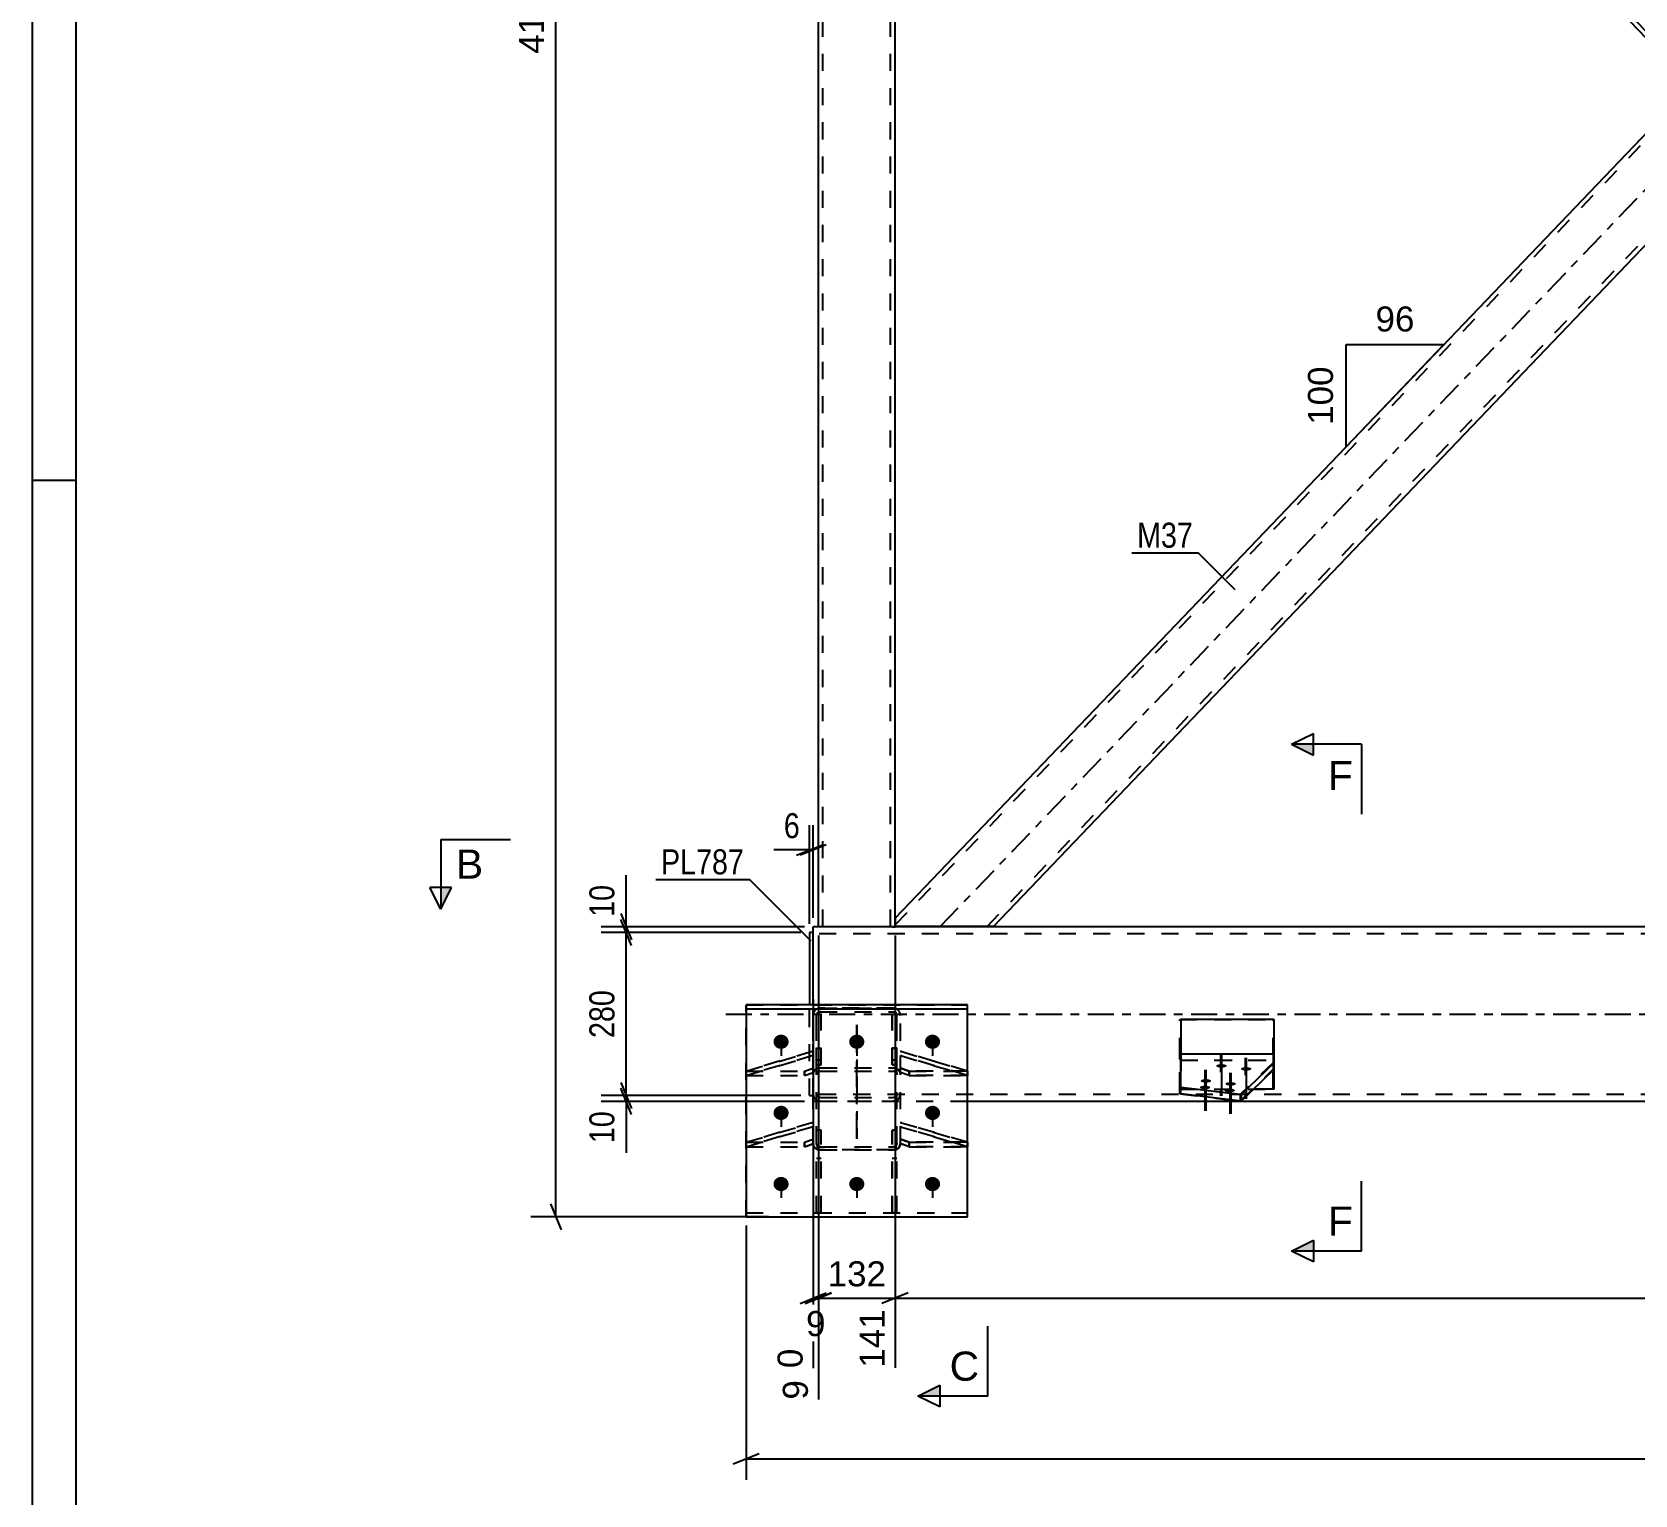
# Model space of a CAD drawing. Header units: millimetres. Extents: x 0 to 1189, y 0 to 841.
# Drawn here: x 0 to 183.5, y 330.8 to 498.4 of the extents above; entities that cross this region are included whole.
import ezdxf

# ---------------------------------------------------------------- set-up
doc = ezdxf.new("R2010")
doc.units = ezdxf.units.MM
doc.linetypes.add('DXK_LINE_DOT2', pattern=[3.9198, 1.9599, -1.9599])
doc.linetypes.add('DXK_LINE_DOT3', pattern=[5.9187, 2.979, -0.9799, 0.9799, -0.9799])
doc.styles.add('Arial', font='ARIAL.TTF', dxfattribs={"height": 0.2})
doc.styles.add('Arial Narrow', font='ARIALN.TTF', dxfattribs={"height": 0.2})

# ---------------------------------------------------------------- blocks, each defined once
blk = doc.blocks.new('Unknown-348435410-1129')
at = {"color": 5, "linetype": 'Continuous'}
for p, q in [((0, 841), (0, 0)), ((5, 836), (5, 5)), ((5, 447), (0, 447))]:
    blk.add_line(p, q, dxfattribs=at)
blk = doc.blocks.new('Part-348435410-2519 - 2447')
at = {"color": 7, "linetype": 'DXK_LINE_DOT2'}
for p, q in [((99.41, 379.21), (99.41, 381.65)), ((107.08, 379.37), (99.41, 381.65)), ((99.41, 381.15), (107.08, 378.87)), ((100.41, 379.37), (99.41, 379.71)), ((100.41, 378.87), (99.41, 379.21)), ((100.41, 378.87), (100.41, 379.37)), ((100.41, 379.37), (107.08, 379.37)), ((107.08, 378.87), (100.41, 378.87)), ((107.08, 378.87), (107.08, 379.37))]:
    blk.add_line(p, q, dxfattribs=at)
blk = doc.blocks.new('Part-348435410-2520 - 2447')
at = {"color": 7, "linetype": 'DXK_LINE_DOT2'}
for p, q in [((89.41, 381.65), (81.74, 379.37)), ((81.74, 378.87), (89.41, 381.15)), ((89.41, 379.21), (89.41, 381.65)), ((81.74, 379.37), (88.41, 379.37)), ((81.74, 379.37), (81.74, 378.87)), ((81.74, 378.87), (88.41, 378.87)), ((88.41, 379.37), (89.41, 379.71)), ((88.41, 379.37), (88.41, 378.87)), ((88.41, 378.87), (89.41, 379.21))]:
    blk.add_line(p, q, dxfattribs=at)
blk = doc.blocks.new('Part-348435410-2523 - 2447')
at = {"color": 2, "linetype": 'Continuous'}
blk.add_line((90.34, 386.95), (89.81, 386.95), dxfattribs=at)
at = {"color": 7, "linetype": 'DXK_LINE_DOT2'}
for p, q in [((89.81, 380.09), (89.81, 386.95)), ((90.34, 380.09), (90.34, 386.95)), ((89.81, 382.02), (90.34, 382.02)), ((89.81, 380.68), (90.34, 380.68)), ((89.81, 380.09), (90.34, 380.09))]:
    blk.add_line(p, q, dxfattribs=at)
blk = doc.blocks.new('Part-348435410-2494 - 2447')
at = {"color": 7, "linetype": 'DXK_LINE_DOT2'}
for p, q in [((98.81, 588.58), (90.01, 588.58)), ((90.01, 584.39), (90.01, 588.58)), ((90.54, 395.91), (90.54, 588.58)), ((98.28, 395.91), (98.28, 588.58)), ((98.81, 584.39), (98.81, 588.58)), ((98.81, 395.91), (98.81, 396.88)), ((91.08, 395.91), (90.01, 395.91)), ((98.5, 395.91), (98.81, 395.91)), ((98.81, 395.91), (98.79, 395.91))]:
    blk.add_line(p, q, dxfattribs=at)
at = {"color": 2, "linetype": 'Continuous'}
for p, q in [((90.01, 395.91), (90.01, 584.39)), ((98.81, 396.88), (98.81, 584.39)), ((98.79, 395.91), (91.08, 395.91))]:
    blk.add_line(p, q, dxfattribs=at)
blk = doc.blocks.new('Part-348435410-24774 - 2447')
at = {"color": 7, "linetype": 'DXK_LINE_DOT2'}
for p, q in [((131.39, 381.36), (142.09, 381.36)), ((131.39, 376.78), (131.39, 381.36)), ((131.39, 380.61), (142.09, 380.61)), ((142.09, 380.33), (138.3, 376.68)), ((142.09, 381.36), (142.09, 379.58)), ((138.3, 375.93), (142.09, 379.58)), ((138.3, 376.68), (131.39, 377.53)), ((131.39, 376.78), (138.3, 375.93)), ((138.3, 376.68), (138.3, 375.93))]:
    blk.add_line(p, q, dxfattribs=at)
blk = doc.blocks.new('Part-348435410-2521 - 2447')
at = {"color": 7, "linetype": 'DXK_LINE_DOT2'}
for p, q in [((89.41, 373.5), (81.74, 371.22)), ((81.74, 370.72), (89.41, 373)), ((89.41, 371.07), (89.41, 373.5)), ((81.74, 371.22), (88.41, 371.22)), ((81.74, 371.22), (81.74, 370.72)), ((81.74, 370.72), (88.41, 370.72)), ((88.41, 371.22), (89.41, 371.57)), ((88.41, 371.22), (88.41, 370.72)), ((88.41, 370.72), (89.41, 371.07))]:
    blk.add_line(p, q, dxfattribs=at)
blk = doc.blocks.new('Part-348435410-2522 - 2447')
at = {"color": 7, "linetype": 'DXK_LINE_DOT2'}
for p, q in [((99.41, 371.07), (99.41, 373.5)), ((107.08, 371.22), (99.41, 373.5)), ((99.41, 373), (107.08, 370.72)), ((100.41, 371.22), (99.41, 371.57)), ((100.41, 370.72), (99.41, 371.07)), ((100.41, 370.72), (100.41, 371.22)), ((100.41, 371.22), (107.08, 371.22)), ((107.08, 370.72), (100.41, 370.72)), ((107.08, 370.72), (107.08, 371.22))]:
    blk.add_line(p, q, dxfattribs=at)
blk = doc.blocks.new('Part-348435410-2524 - 2447')
at = {"color": 2, "linetype": 'Continuous'}
blk.add_line((99.01, 386.95), (98.48, 386.95), dxfattribs=at)
at = {"color": 7, "linetype": 'DXK_LINE_DOT2'}
for p, q in [((98.48, 380.09), (98.48, 386.95)), ((99.01, 380.09), (99.01, 386.95)), ((98.48, 382.02), (99.01, 382.02)), ((98.48, 380.68), (99.01, 380.68)), ((98.48, 380.09), (99.01, 380.09))]:
    blk.add_line(p, q, dxfattribs=at)
blk = doc.blocks.new('Part-348435410-2525 - 2447')
at = {"color": 7, "linetype": 'DXK_LINE_DOT2'}
for p, q in [((90.34, 372.63), (89.81, 372.63)), ((89.81, 363.14), (89.81, 372.63)), ((90.34, 363.14), (90.34, 372.63)), ((89.81, 370.69), (90.34, 370.69)), ((89.81, 369.41), (90.34, 369.41)), ((90.34, 363.14), (89.81, 363.14))]:
    blk.add_line(p, q, dxfattribs=at)
blk = doc.blocks.new('Part-348435410-2526 - 2447')
at = {"color": 7, "linetype": 'DXK_LINE_DOT2'}
for p, q in [((99.01, 372.63), (98.48, 372.63)), ((98.48, 363.14), (98.48, 372.63)), ((99.01, 363.14), (99.01, 372.63)), ((98.48, 370.69), (99.01, 370.69)), ((98.48, 369.41), (99.01, 369.41)), ((99.01, 363.14), (98.48, 363.14))]:
    blk.add_line(p, q, dxfattribs=at)
blk = doc.blocks.new('Part-348435410-27320 - 2447')
at = {"color": 7, "linetype": 'DXK_LINE_DOT2'}
for p, q in [((89.41, 385.73), (89.47, 386.06)), ((89.41, 371.1), (89.41, 385.73)), ((89.84, 385.9), (89.81, 385.73)), ((89.81, 371.1), (89.81, 385.73)), ((89.93, 386.03), (89.84, 385.9)), ((89.9, 386.52), (90.21, 386.58)), ((90.06, 386.13), (89.93, 386.03)), ((90.21, 386.16), (90.06, 386.13)), ((98.61, 386.58), (90.21, 386.58)), ((90.21, 386.16), (98.61, 386.16)), ((98.61, 386.58), (98.91, 386.52)), ((98.76, 386.13), (98.61, 386.16)), ((98.89, 386.03), (98.76, 386.13)), ((98.98, 385.9), (98.89, 386.03)), ((99.01, 385.73), (98.98, 385.9)), ((99.01, 371.1), (99.01, 385.73)), ((99.35, 386.06), (99.41, 385.73)), ((99.41, 371.1), (99.41, 385.73)), ((89.47, 379.28), (89.41, 378.99)), ((89.64, 379.52), (89.47, 379.28)), ((89.9, 379.69), (89.64, 379.52)), ((89.81, 378.99), (89.84, 379.14)), ((89.84, 379.14), (89.93, 379.26)), ((90.21, 379.74), (89.9, 379.69)), ((89.93, 379.26), (90.06, 379.34)), ((90.06, 379.34), (90.21, 379.37)), ((90.21, 379.74), (98.61, 379.74)), ((90.21, 379.37), (98.61, 379.37)), ((98.91, 379.69), (98.61, 379.74)), ((98.61, 379.37), (98.76, 379.34)), ((98.76, 379.34), (98.89, 379.26)), ((98.89, 379.26), (98.98, 379.14)), ((99.17, 379.52), (98.91, 379.69)), ((98.98, 379.14), (99.01, 378.99)), ((99.35, 379.28), (99.17, 379.52)), ((99.41, 378.99), (99.35, 379.28)), ((89.47, 376.47), (89.41, 376.79)), ((89.81, 376.79), (89.84, 376.63)), ((89.84, 376.63), (89.93, 376.49)), ((89.93, 376.49), (90.06, 376.4)), ((90.06, 376.4), (90.21, 376.37)), ((90.21, 376.37), (98.61, 376.37)), ((98.61, 376.37), (98.76, 376.4)), ((98.76, 376.4), (98.89, 376.49)), ((98.89, 376.49), (98.98, 376.63)), ((98.98, 376.63), (99.01, 376.79)), ((99.41, 376.79), (99.35, 376.47)), ((90.21, 375.94), (89.9, 376.01)), ((90.21, 375.94), (98.61, 375.94)), ((98.91, 376.01), (98.61, 375.94)), ((89.41, 371.1), (89.47, 370.81)), ((89.47, 370.81), (89.64, 370.57)), ((89.84, 370.96), (89.81, 371.1)), ((89.93, 370.83), (89.84, 370.96)), ((90.06, 370.75), (89.93, 370.83)), ((90.21, 370.72), (90.06, 370.75)), ((90.21, 370.72), (98.61, 370.72)), ((98.76, 370.75), (98.61, 370.72)), ((98.89, 370.83), (98.76, 370.75)), ((98.98, 370.96), (98.89, 370.83)), ((99.01, 371.1), (98.98, 370.96)), ((99.17, 370.57), (99.35, 370.81)), ((99.35, 370.81), (99.41, 371.1)), ((89.64, 370.57), (89.9, 370.4)), ((89.9, 370.4), (90.21, 370.35)), ((90.21, 370.35), (98.61, 370.35)), ((98.61, 370.35), (98.91, 370.4)), ((98.91, 370.4), (99.17, 370.57))]:
    blk.add_line(p, q, dxfattribs=at)
at = {"color": 7, "linetype": 'DXK_LINE_DOT3'}
blk.add_line((94.41, 384.68), (94.41, 371.63), dxfattribs=at)
at = {"color": 7, "linetype": 'DXK_LINE_DOT2'}
for centre, start, end in [((90.24, 385.77), 114.32, 159.2417), ((98.57, 385.77), 20.7583, 65.68), ((90.24, 376.76), 200.7583, 245.68), ((98.57, 376.76), 294.32, 339.2417)]:
    blk.add_arc(centre, 0.827, start, end, dxfattribs=at)
blk = doc.blocks.new('Part-348435410-24766 - 2447')
at = {"color": 7, "linetype": 'DXK_LINE_DOT2'}
for p, q in [((81.74, 362.69), (81.74, 386.95)), ((81.74, 386.95), (107.08, 386.95)), ((81.74, 386.49), (107.08, 386.49)), ((107.08, 362.69), (107.08, 386.95)), ((81.74, 363.14), (107.08, 363.14)), ((81.74, 362.69), (107.08, 362.69))]:
    blk.add_line(p, q, dxfattribs=at)
blk = doc.blocks.new('Part-348435410-2587 - 2447')
at = {"color": 7, "linetype": 'DXK_LINE_DOT2'}
for p, q in [((98.81, 396.11), (282.83, 588.58)), ((109.32, 395.92), (293.34, 588.38)), ((98.81, 395.92), (98.79, 395.92)), ((98.79, 395.92), (98.81, 395.92)), ((98.81, 395.92), (98.81, 396.11)), ((98.81, 395.92), (98.84, 395.92)), ((109.15, 395.92), (108.59, 395.92)), ((109.63, 395.92), (109.32, 395.92))]:
    blk.add_line(p, q, dxfattribs=at)
at = {"color": 7, "linetype": 'DXK_LINE_DOT3'}
blk.add_line((103.97, 395.92), (288.18, 588.58), dxfattribs=at)
at = {"color": 2, "linetype": 'Continuous'}
for p, q in [((98.81, 396.88), (189.97, 492.22)), ((110.06, 395.92), (196.05, 485.86)), ((98.81, 396.43), (98.79, 395.92)), ((98.81, 396.88), (98.81, 396.43)), ((108.59, 395.92), (98.79, 395.92)), ((109.63, 395.92), (108.59, 395.92)), ((110.06, 395.92), (109.63, 395.92))]:
    blk.add_line(p, q, dxfattribs=at)
blk = doc.blocks.new('Part-348435410-2679 - 2447')
at = {"color": 7, "linetype": 'DXK_LINE_DOT2'}
for p, q in [((110.05, 588.58), (98.81, 588.58)), ((98.81, 587.61), (98.81, 588.58)), ((190.34, 492.61), (98.81, 588.38)), ((101.88, 584.39), (98.81, 587.61)), ((195.69, 498.21), (109.32, 588.58)), ((190.34, 492.61), (190.37, 492.64))]:
    blk.add_line(p, q, dxfattribs=at)
at = {"color": 2, "linetype": 'Continuous'}
for p, q in [((196.06, 498.59), (110.05, 588.58)), ((189.97, 492.22), (101.88, 584.39)), ((196.06, 498.59), (189.97, 492.22))]:
    blk.add_line(p, q, dxfattribs=at)
blk = doc.blocks.new('Part-348435410-2753 - 2447')
at = {"color": 7, "linetype": 'DXK_LINE_DOT2'}
for p, q in [((99.41, 379.21), (99.41, 381.65)), ((99.41, 381.65), (107.08, 379.37)), ((107.08, 378.87), (99.41, 381.15)), ((99.41, 379.71), (100.41, 379.37)), ((100.41, 378.87), (99.41, 379.21)), ((107.08, 379.37), (100.41, 379.37)), ((100.41, 379.37), (100.41, 378.87)), ((100.41, 378.87), (107.08, 378.87)), ((107.08, 379.37), (107.08, 378.87))]:
    blk.add_line(p, q, dxfattribs=at)
blk = doc.blocks.new('Part-348435410-2763 - 2447')
at = {"color": 7, "linetype": 'DXK_LINE_DOT2'}
for p, q in [((98.47, 363.14), (98.47, 372.63)), ((98.47, 372.63), (99.01, 372.63)), ((99.01, 363.14), (99.01, 372.63)), ((98.47, 370.69), (99.01, 370.69)), ((98.47, 369.41), (99.01, 369.41)), ((99.01, 363.14), (98.47, 363.14))]:
    blk.add_line(p, q, dxfattribs=at)
blk = doc.blocks.new('Part-348435410-2764 - 2447')
at = {"color": 7, "linetype": 'DXK_LINE_DOT2'}
for p, q in [((89.81, 363.14), (89.81, 372.63)), ((89.81, 372.63), (90.34, 372.63)), ((90.34, 363.14), (90.34, 372.63)), ((89.81, 370.69), (90.34, 370.69)), ((89.81, 369.41), (90.34, 369.41)), ((90.34, 363.14), (89.81, 363.14))]:
    blk.add_line(p, q, dxfattribs=at)
blk = doc.blocks.new('Part-348435410-2765 - 2447')
at = {"color": 7, "linetype": 'DXK_LINE_DOT2'}
for p, q in [((98.47, 380.09), (98.47, 386.95)), ((99.01, 386.95), (98.47, 386.95)), ((99.01, 380.09), (99.01, 386.95)), ((99.01, 382.02), (98.47, 382.02)), ((98.47, 380.68), (99.01, 380.68)), ((99.01, 380.09), (98.47, 380.09))]:
    blk.add_line(p, q, dxfattribs=at)
blk = doc.blocks.new('Part-348435410-2766 - 2447')
at = {"color": 7, "linetype": 'DXK_LINE_DOT2'}
for p, q in [((89.81, 380.09), (89.81, 386.95)), ((90.34, 386.95), (89.81, 386.95)), ((90.34, 380.09), (90.34, 386.95)), ((89.81, 382.02), (90.34, 382.02)), ((89.81, 380.68), (90.34, 380.68)), ((90.34, 380.09), (89.81, 380.09))]:
    blk.add_line(p, q, dxfattribs=at)
blk = doc.blocks.new('Part-348435410-2767 - 2447')
at = {"color": 7, "linetype": 'DXK_LINE_DOT2'}
for p, q in [((99.41, 371.06), (99.41, 373.5)), ((99.41, 373.5), (107.08, 371.22)), ((107.08, 370.72), (99.41, 373)), ((99.41, 371.57), (100.41, 371.22)), ((100.41, 370.72), (99.41, 371.06)), ((107.08, 371.22), (100.41, 371.22)), ((100.41, 371.22), (100.41, 370.72)), ((100.41, 370.72), (107.08, 370.72)), ((107.08, 371.22), (107.08, 370.72))]:
    blk.add_line(p, q, dxfattribs=at)
blk = doc.blocks.new('Part-348435410-2768 - 2447')
at = {"color": 7, "linetype": 'DXK_LINE_DOT2'}
for p, q in [((81.74, 371.22), (89.41, 373.5)), ((89.41, 373), (81.74, 370.72)), ((89.41, 371.06), (89.41, 373.5)), ((81.74, 370.72), (81.74, 371.22)), ((81.74, 371.22), (88.41, 371.22)), ((81.74, 370.72), (88.41, 370.72)), ((88.41, 371.22), (89.41, 371.57)), ((88.41, 370.72), (88.41, 371.22)), ((88.41, 370.72), (89.41, 371.06))]:
    blk.add_line(p, q, dxfattribs=at)
blk = doc.blocks.new('Part-348435410-2769 - 2447')
at = {"color": 7, "linetype": 'DXK_LINE_DOT2'}
for p, q in [((81.74, 379.37), (89.41, 381.65)), ((89.41, 381.15), (81.74, 378.87)), ((89.41, 379.21), (89.41, 381.65)), ((81.74, 378.87), (81.74, 379.37)), ((81.74, 379.37), (88.41, 379.37)), ((81.74, 378.87), (88.41, 378.87)), ((88.41, 379.37), (89.41, 379.71)), ((88.41, 378.87), (88.41, 379.37)), ((88.41, 378.87), (89.41, 379.21))]:
    blk.add_line(p, q, dxfattribs=at)
blk = doc.blocks.new('Part-348435410-24767 - 2447')
at = {"color": 2, "linetype": 'Continuous'}
for p, q in [((107.08, 386.95), (81.74, 386.95)), ((81.74, 386.95), (81.74, 362.69)), ((81.74, 386.49), (107.08, 386.49)), ((107.08, 362.69), (107.08, 386.95)), ((81.74, 362.69), (107.08, 362.69))]:
    blk.add_line(p, q, dxfattribs=at)
at = {"color": 7, "linetype": 'DXK_LINE_DOT2'}
blk.add_line((81.74, 363.14), (107.08, 363.14), dxfattribs=at)
blk = doc.blocks.new('Part-348435410-24768 - 2447')
at = {"color": 2, "linetype": 'Continuous'}
for p, q in [((142.19, 385.3), (131.49, 385.3)), ((131.49, 385.3), (131.49, 381.36)), ((142.19, 381.36), (142.19, 385.3)), ((142.19, 377.3), (142.19, 379.58)), ((142.19, 377.3), (139.82, 377.3))]:
    blk.add_line(p, q, dxfattribs=at)
at = {"color": 7, "linetype": 'DXK_LINE_DOT2'}
for p, q in [((131.49, 381.36), (131.49, 377.3)), ((142.19, 379.58), (142.19, 381.36)), ((131.49, 377.3), (139.82, 377.3))]:
    blk.add_line(p, q, dxfattribs=at)
blk = doc.blocks.new('Part-348435410-24770 - 2447')
at = {"color": 7, "linetype": 'DXK_LINE_DOT2'}
for p, q in [((131.39, 377.3), (131.39, 385.3)), ((131.39, 385.3), (142.09, 385.3)), ((142.09, 377.3), (142.09, 385.3)), ((131.39, 377.3), (142.09, 377.3))]:
    blk.add_line(p, q, dxfattribs=at)
blk = doc.blocks.new('Part-348435410-24772 - 2447')
at = {"color": 2, "linetype": 'Continuous'}
for p, q in [((89.41, 395.25), (89.01, 395.25)), ((89.01, 395.25), (89.01, 386.95))]:
    blk.add_line(p, q, dxfattribs=at)
at = {"color": 7, "linetype": 'DXK_LINE_DOT2'}
for p, q in [((89.41, 376.58), (89.41, 395.25)), ((89.01, 376.58), (89.01, 386.95)), ((89.01, 376.58), (89.41, 376.58))]:
    blk.add_line(p, q, dxfattribs=at)
blk = doc.blocks.new('Part-348435410-24773 - 2447')
at = {"color": 2, "linetype": 'Continuous'}
for p, q in [((131.49, 381.36), (142.19, 381.36)), ((131.49, 376.78), (131.49, 381.36)), ((138.4, 376.68), (142.19, 380.33)), ((142.19, 379.58), (142.19, 381.36)), ((138.4, 375.93), (142.19, 379.58)), ((131.49, 377.54), (138.4, 376.68)), ((138.4, 375.93), (131.49, 376.78)), ((138.4, 376.68), (138.4, 375.93))]:
    blk.add_line(p, q, dxfattribs=at)
at = {"color": 7, "linetype": 'DXK_LINE_DOT2'}
blk.add_line((131.49, 380.61), (142.19, 380.61), dxfattribs=at)
blk = doc.blocks.new('Bolt-348435410-24776 - 2447')
at = {"color": 1, "linetype": 'DXK_LINE_DOT2'}
for p, q in [((85.74, 383.53), (85.74, 381.14)), ((94.41, 383.53), (94.41, 381.14)), ((103.08, 383.53), (103.08, 381.14)), ((85.74, 375.39), (85.74, 372.99)), ((103.08, 375.39), (103.08, 372.99)), ((85.74, 367.24), (85.74, 364.85)), ((94.41, 367.24), (94.41, 364.85)), ((103.08, 367.24), (103.08, 364.85))]:
    blk.add_line(p, q, dxfattribs=at)
blk = doc.blocks.new('Bolt-348435410-24777 - 2447')
at = {"linetype": 'Continuous'}
for points in [[(85.74, 383.55), (85.92, 383.53), (86.09, 383.48), (86.25, 383.39), (86.39, 383.28), (86.49, 383.14), (86.57, 382.99), (86.6, 382.82), (86.6, 382.65), (86.57, 382.48), (86.49, 382.33), (86.39, 382.19), (86.25, 382.07), (86.09, 381.99), (85.92, 381.94), (85.74, 381.92), (85.56, 381.94), (85.39, 381.99), (85.23, 382.07), (85.1, 382.19), (84.99, 382.33), (84.92, 382.48), (84.88, 382.65), (84.88, 382.82), (84.92, 382.99), (84.99, 383.14), (85.1, 383.28), (85.23, 383.39), (85.39, 383.48), (85.56, 383.53)], [(94.41, 383.55), (94.59, 383.53), (94.76, 383.48), (94.92, 383.39), (95.05, 383.28), (95.16, 383.14), (95.23, 382.99), (95.27, 382.82), (95.27, 382.65), (95.23, 382.48), (95.16, 382.33), (95.05, 382.19), (94.92, 382.07), (94.76, 381.99), (94.59, 381.94), (94.41, 381.92), (94.23, 381.94), (94.06, 381.99), (93.9, 382.07), (93.76, 382.19), (93.66, 382.33), (93.58, 382.48), (93.55, 382.65), (93.55, 382.82), (93.58, 382.99), (93.66, 383.14), (93.76, 383.28), (93.9, 383.39), (94.06, 383.48), (94.23, 383.53)], [(103.08, 383.55), (103.26, 383.53), (103.43, 383.48), (103.58, 383.39), (103.72, 383.28), (103.83, 383.14), (103.9, 382.99), (103.94, 382.82), (103.94, 382.65), (103.9, 382.48), (103.83, 382.33), (103.72, 382.19), (103.58, 382.07), (103.43, 381.99), (103.26, 381.94), (103.08, 381.92), (102.9, 381.94), (102.72, 381.99), (102.57, 382.07), (102.43, 382.19), (102.32, 382.33), (102.25, 382.48), (102.21, 382.65), (102.21, 382.82), (102.25, 382.99), (102.32, 383.14), (102.43, 383.28), (102.57, 383.39), (102.72, 383.48), (102.9, 383.53)], [(85.74, 375.4), (85.92, 375.39), (86.09, 375.33), (86.25, 375.25), (86.39, 375.13), (86.49, 375), (86.57, 374.84), (86.6, 374.67), (86.6, 374.5), (86.57, 374.34), (86.49, 374.18), (86.39, 374.04), (86.25, 373.93), (86.09, 373.85), (85.92, 373.79), (85.74, 373.78), (85.56, 373.79), (85.39, 373.85), (85.23, 373.93), (85.1, 374.04), (84.99, 374.18), (84.92, 374.34), (84.88, 374.5), (84.88, 374.67), (84.92, 374.84), (84.99, 375), (85.1, 375.13), (85.23, 375.25), (85.39, 375.33), (85.56, 375.39)], [(103.08, 375.4), (103.26, 375.39), (103.43, 375.33), (103.58, 375.25), (103.72, 375.13), (103.83, 375), (103.9, 374.84), (103.94, 374.67), (103.94, 374.5), (103.9, 374.34), (103.83, 374.18), (103.72, 374.04), (103.58, 373.93), (103.43, 373.85), (103.26, 373.79), (103.08, 373.78), (102.9, 373.79), (102.72, 373.85), (102.57, 373.93), (102.43, 374.04), (102.32, 374.18), (102.25, 374.34), (102.21, 374.5), (102.21, 374.67), (102.25, 374.84), (102.32, 375), (102.43, 375.13), (102.57, 375.25), (102.72, 375.33), (102.9, 375.39)], [(85.74, 367.26), (85.92, 367.24), (86.09, 367.19), (86.25, 367.1), (86.39, 366.99), (86.49, 366.85), (86.57, 366.7), (86.6, 366.53), (86.6, 366.36), (86.57, 366.19), (86.49, 366.04), (86.39, 365.9), (86.25, 365.79), (86.09, 365.7), (85.92, 365.65), (85.74, 365.63), (85.56, 365.65), (85.39, 365.7), (85.23, 365.79), (85.1, 365.9), (84.99, 366.04), (84.92, 366.19), (84.88, 366.36), (84.88, 366.53), (84.92, 366.7), (84.99, 366.85), (85.1, 366.99), (85.23, 367.1), (85.39, 367.19), (85.56, 367.24)], [(94.41, 367.26), (94.59, 367.24), (94.76, 367.19), (94.92, 367.1), (95.05, 366.99), (95.16, 366.85), (95.23, 366.7), (95.27, 366.53), (95.27, 366.36), (95.23, 366.19), (95.16, 366.04), (95.05, 365.9), (94.92, 365.79), (94.76, 365.7), (94.59, 365.65), (94.41, 365.63), (94.23, 365.65), (94.06, 365.7), (93.9, 365.79), (93.76, 365.9), (93.66, 366.04), (93.58, 366.19), (93.55, 366.36), (93.55, 366.53), (93.58, 366.7), (93.66, 366.85), (93.76, 366.99), (93.9, 367.1), (94.06, 367.19), (94.23, 367.24)], [(103.08, 367.26), (103.26, 367.24), (103.43, 367.19), (103.58, 367.1), (103.72, 366.99), (103.83, 366.85), (103.9, 366.7), (103.94, 366.53), (103.94, 366.36), (103.9, 366.19), (103.83, 366.04), (103.72, 365.9), (103.58, 365.79), (103.43, 365.7), (103.26, 365.65), (103.08, 365.63), (102.9, 365.65), (102.72, 365.7), (102.57, 365.79), (102.43, 365.9), (102.32, 366.04), (102.25, 366.19), (102.21, 366.36), (102.21, 366.53), (102.25, 366.7), (102.32, 366.85), (102.43, 366.99), (102.57, 367.1), (102.72, 367.19), (102.9, 367.24)]]:
    blk.add_hatch(color=1, dxfattribs=at).paths.add_polyline_path(points)
at = {"color": 1, "linetype": 'Continuous'}
for p, q in [((85.74, 383.53), (85.74, 381.14)), ((94.41, 383.53), (94.41, 381.14)), ((103.08, 383.53), (103.08, 381.14)), ((85.74, 375.39), (85.74, 372.99)), ((103.08, 375.39), (103.08, 372.99)), ((85.74, 367.24), (85.74, 364.85)), ((94.41, 367.24), (94.41, 364.85)), ((103.08, 367.24), (103.08, 364.85))]:
    blk.add_line(p, q, dxfattribs=at)
blk = doc.blocks.new('Bolt-348435410-24778 - 2447')
at = {"linetype": 'Continuous'}
for points in [[(136.16, 379.77), (136.04, 379.77), (135.92, 379.79), (135.81, 379.81), (135.72, 379.84), (135.64, 379.87), (135.59, 379.91), (135.56, 379.95), (135.56, 380), (135.59, 380.04), (135.64, 380.08), (135.72, 380.11), (135.81, 380.14), (135.92, 380.16), (136.04, 380.18), (136.16, 380.18), (136.29, 380.18), (136.41, 380.16), (136.51, 380.14), (136.61, 380.11), (136.68, 380.08), (136.73, 380.04), (136.76, 380), (136.76, 379.95), (136.73, 379.91), (136.68, 379.87), (136.61, 379.84), (136.51, 379.81), (136.41, 379.79), (136.29, 379.77)], [(138.99, 379.43), (138.86, 379.43), (138.74, 379.44), (138.64, 379.47), (138.54, 379.49), (138.47, 379.53), (138.42, 379.57), (138.39, 379.61), (138.39, 379.65), (138.42, 379.7), (138.47, 379.73), (138.54, 379.77), (138.64, 379.8), (138.74, 379.82), (138.86, 379.83), (138.99, 379.84), (139.11, 379.83), (139.23, 379.82), (139.34, 379.8), (139.43, 379.77), (139.51, 379.73), (139.56, 379.7), (139.59, 379.65), (139.59, 379.61), (139.56, 379.57), (139.51, 379.53), (139.43, 379.49), (139.34, 379.47), (139.23, 379.44), (139.11, 379.43)], [(134.38, 378.05), (134.25, 378.05), (134.13, 378.07), (134.03, 378.09), (133.93, 378.12), (133.86, 378.15), (133.81, 378.19), (133.78, 378.23), (133.78, 378.28), (133.81, 378.32), (133.86, 378.36), (133.93, 378.39), (134.03, 378.42), (134.13, 378.44), (134.25, 378.46), (134.38, 378.46), (134.5, 378.46), (134.62, 378.44), (134.73, 378.42), (134.82, 378.39), (134.9, 378.36), (134.95, 378.32), (134.97, 378.28), (134.97, 378.23), (134.95, 378.19), (134.9, 378.15), (134.82, 378.12), (134.73, 378.09), (134.62, 378.07), (134.5, 378.05)], [(137.21, 377.71), (137.08, 377.71), (136.96, 377.73), (136.85, 377.75), (136.76, 377.78), (136.69, 377.81), (136.64, 377.85), (136.61, 377.89), (136.61, 377.93), (136.64, 377.98), (136.69, 378.02), (136.76, 378.05), (136.85, 378.08), (136.96, 378.1), (137.08, 378.11), (137.21, 378.12), (137.33, 378.11), (137.45, 378.1), (137.56, 378.08), (137.65, 378.05), (137.73, 378.02), (137.78, 377.98), (137.8, 377.93), (137.8, 377.89), (137.78, 377.85), (137.73, 377.81), (137.65, 377.78), (137.56, 377.75), (137.45, 377.73), (137.33, 377.71)]]:
    blk.add_hatch(color=1, dxfattribs=at).paths.add_polyline_path(points)
at = {"color": 1, "linetype": 'Continuous'}
for p, q in [((136.16, 381.23), (136.16, 376.53)), ((138.99, 380.88), (138.99, 376.19)), ((134.38, 379.51), (134.38, 374.81)), ((137.21, 379.17), (137.21, 374.47))]:
    blk.add_line(p, q, dxfattribs=at)
blk = doc.blocks.new('Bolt-348435410-24779 - 2447')
at = {"linetype": 'Continuous'}
for points in [[(134.27, 377.71), (134.4, 377.7), (134.52, 377.69), (134.63, 377.67), (134.72, 377.64), (134.79, 377.61), (134.84, 377.57), (134.87, 377.52), (134.87, 377.48), (134.84, 377.44), (134.79, 377.4), (134.72, 377.37), (134.63, 377.34), (134.52, 377.32), (134.4, 377.3), (134.27, 377.3), (134.15, 377.3), (134.03, 377.32), (133.92, 377.34), (133.83, 377.37), (133.75, 377.4), (133.7, 377.44), (133.68, 377.48), (133.68, 377.52), (133.7, 377.57), (133.75, 377.61), (133.83, 377.64), (133.92, 377.67), (134.03, 377.69), (134.15, 377.7)], [(137.1, 377.37), (137.23, 377.36), (137.34, 377.35), (137.45, 377.33), (137.55, 377.3), (137.62, 377.26), (137.67, 377.22), (137.7, 377.18), (137.7, 377.14), (137.67, 377.1), (137.62, 377.06), (137.55, 377.02), (137.45, 376.99), (137.34, 376.97), (137.23, 376.96), (137.1, 376.96), (136.98, 376.96), (136.86, 376.97), (136.75, 376.99), (136.66, 377.02), (136.58, 377.06), (136.53, 377.1), (136.5, 377.14), (136.5, 377.18), (136.53, 377.22), (136.58, 377.26), (136.66, 377.3), (136.75, 377.33), (136.86, 377.35), (136.98, 377.36)]]:
    blk.add_hatch(color=1, dxfattribs=at).paths.add_polyline_path(points)
at = {"color": 1, "linetype": 'DXK_LINE_DOT2'}
for p, q in [((136.06, 381.23), (136.06, 376.53)), ((138.88, 380.88), (138.88, 376.19))]:
    blk.add_line(p, q, dxfattribs=at)
at = {"color": 1, "linetype": 'Continuous'}
for p, q in [((134.27, 379.51), (134.27, 374.81)), ((137.1, 379.17), (137.1, 374.47))]:
    blk.add_line(p, q, dxfattribs=at)
blk = doc.blocks.new('Part-348435410-27319 - 2447')
at = {"color": 2, "linetype": 'Continuous'}
for p, q in [((315.48, 395.91), (89.41, 395.91)), ((89.41, 386.95), (89.41, 395.91)), ((315.48, 375.91), (107.08, 375.91))]:
    blk.add_line(p, q, dxfattribs=at)
at = {"color": 7, "linetype": 'DXK_LINE_DOT2'}
for p, q in [((315.48, 395.11), (89.41, 395.11)), ((89.41, 375.91), (89.41, 386.95)), ((315.48, 376.71), (89.41, 376.71)), ((107.08, 375.91), (89.41, 375.91))]:
    blk.add_line(p, q, dxfattribs=at)
at = {"color": 7, "linetype": 'DXK_LINE_DOT3'}
blk.add_line((79.41, 385.91), (315.48, 385.91), dxfattribs=at)
blk = doc.blocks.new('Part-348435410-27332 - 2447')
at = {"color": 7, "linetype": 'DXK_LINE_DOT2'}
for p, q in [((89.47, 386.06), (89.41, 385.73)), ((89.41, 371.1), (89.41, 385.73)), ((89.81, 385.73), (89.84, 385.9)), ((89.81, 371.1), (89.81, 385.73)), ((89.84, 385.9), (89.93, 386.03)), ((90.21, 386.58), (89.9, 386.52)), ((89.93, 386.03), (90.06, 386.13)), ((90.06, 386.13), (90.21, 386.16)), ((90.21, 386.58), (98.61, 386.58)), ((90.21, 386.16), (98.61, 386.16)), ((98.91, 386.52), (98.61, 386.58)), ((98.61, 386.16), (98.76, 386.13)), ((98.76, 386.13), (98.89, 386.03)), ((98.89, 386.03), (98.98, 385.9)), ((98.98, 385.9), (99.01, 385.73)), ((99.01, 371.1), (99.01, 385.73)), ((99.41, 385.73), (99.35, 386.06)), ((99.41, 371.1), (99.41, 385.73)), ((89.41, 378.99), (89.47, 379.28)), ((89.47, 379.28), (89.64, 379.52)), ((89.64, 379.52), (89.9, 379.69)), ((89.84, 379.14), (89.81, 378.99)), ((89.93, 379.26), (89.84, 379.14)), ((89.9, 379.69), (90.21, 379.74)), ((90.06, 379.34), (89.93, 379.26)), ((90.21, 379.37), (90.06, 379.34)), ((90.21, 379.74), (98.61, 379.74)), ((90.21, 379.37), (98.61, 379.37)), ((98.61, 379.74), (98.91, 379.69)), ((98.76, 379.34), (98.61, 379.37)), ((98.89, 379.26), (98.76, 379.34)), ((98.98, 379.14), (98.89, 379.26)), ((98.91, 379.69), (99.17, 379.52)), ((99.01, 378.99), (98.98, 379.14)), ((99.17, 379.52), (99.35, 379.28)), ((99.35, 379.28), (99.41, 378.99)), ((89.41, 376.79), (89.47, 376.47)), ((89.84, 376.63), (89.81, 376.79)), ((89.93, 376.49), (89.84, 376.63)), ((90.06, 376.4), (89.93, 376.49)), ((90.21, 376.37), (90.06, 376.4)), ((90.21, 376.37), (98.61, 376.37)), ((98.76, 376.4), (98.61, 376.37)), ((98.89, 376.49), (98.76, 376.4)), ((98.98, 376.63), (98.89, 376.49)), ((99.01, 376.79), (98.98, 376.63)), ((99.35, 376.47), (99.41, 376.79)), ((89.9, 376.01), (90.06, 375.97)), ((90.06, 375.97), (90.21, 375.94)), ((90.21, 375.94), (98.61, 375.94)), ((98.61, 375.94), (98.89, 376)), ((98.89, 376), (98.91, 376.01)), ((89.47, 370.81), (89.41, 371.1)), ((89.64, 370.57), (89.47, 370.81)), ((89.81, 371.1), (89.84, 370.95)), ((89.84, 370.95), (89.93, 370.83)), ((89.93, 370.83), (90.06, 370.75)), ((90.06, 370.75), (90.21, 370.72)), ((90.21, 370.72), (98.61, 370.72)), ((98.61, 370.72), (98.76, 370.75)), ((98.76, 370.75), (98.89, 370.83)), ((98.89, 370.83), (98.98, 370.95)), ((98.98, 370.95), (99.01, 371.1)), ((99.35, 370.81), (99.17, 370.57)), ((99.41, 371.1), (99.35, 370.81)), ((89.9, 370.4), (89.64, 370.57)), ((90.21, 370.35), (89.9, 370.4)), ((98.61, 370.35), (90.21, 370.35)), ((98.91, 370.4), (98.61, 370.35)), ((99.17, 370.57), (98.91, 370.4))]:
    blk.add_line(p, q, dxfattribs=at)
at = {"color": 7, "linetype": 'DXK_LINE_DOT3'}
blk.add_line((94.41, 371.63), (94.41, 384.68), dxfattribs=at)
at = {"color": 7, "linetype": 'DXK_LINE_DOT2'}
for centre, start, end in [((90.24, 385.77), 114.32, 159.2417), ((98.57, 385.77), 20.7583, 65.68), ((90.24, 376.76), 200.7583, 245.68), ((98.57, 376.76), 294.32, 339.2417)]:
    blk.add_arc(centre, 0.827, start, end, dxfattribs=at)
blk = doc.blocks.new('StraightDimension-348435410-24444 - 2447')
at = {"color": 7, "linetype": 'Continuous'}
for p, q in [((89.01, 396.25), (89.01, 407.55)), ((89.41, 396.91), (89.41, 407.55)), ((87.51, 404.1), (90.51, 405.3)), ((90.91, 405.3), (87.91, 404.1)), ((89.01, 404.7), (89.41, 404.7))]:
    blk.add_line(p, q, dxfattribs=at)
at = {"color": 0}
blk.add_wipeout([(88.48, 405.45), (88.48, 409.65), (85.46, 409.65), (85.46, 405.45)], dxfattribs=at)
at = {"color": 7, "linetype": 'Continuous'}
blk.add_line((89.01, 404.7), (84.93, 404.7), dxfattribs=at)
blk.add_line((89.01, 404.7), (84.93, 404.7), dxfattribs=at)
at = {"color": 3, "style": 'Arial Narrow'}
blk.add_text('6', height=2.86, dxfattribs=at).set_placement((86.06, 406.05))
blk = doc.blocks.new('AngleDimension-348435410-15432 - 2447')
at = {"color": 7, "linetype": 'Continuous'}
for p, q in [((150.42, 462.57), (161.61, 462.57)), ((150.42, 450.86), (161.61, 462.57)), ((150.42, 450.86), (150.42, 462.57)), ((157.71, 458.49), (161.61, 462.57))]:
    blk.add_line(p, q, dxfattribs=at)
at = {"color": 0}
for points in [[(158.84, 463.47), (158.84, 467.67), (153.19, 467.67), (153.19, 463.47)], [(149.52, 460.65), (145.32, 460.65), (145.32, 452.78), (149.52, 452.78)]]:
    blk.add_wipeout(points, dxfattribs=at)
at = {"color": 3, "style": 'Arial'}
blk.add_text('96', height=2.865, dxfattribs=at).set_placement((153.79, 464.07))
blk.add_text('100', height=2.865, rotation=90.0002, dxfattribs=at).set_placement((148.92, 453.38))
blk = doc.blocks.new('StraightDimension-348435410-15533 - 2447')
at = {"color": 7, "linetype": 'Continuous'}
for p, q in [((90.01, 394.91), (90.01, 341.76)), ((89.41, 387.6), (89.41, 345.36)), ((87.91, 352.78), (90.91, 353.98)), ((91.51, 353.98), (88.51, 352.78)), ((89.41, 353.38), (90.01, 353.38))]:
    blk.add_line(p, q, dxfattribs=at)
at = {"color": 0}
blk.add_wipeout([(91.42, 348.43), (91.42, 352.63), (88, 352.63), (88, 348.43)], dxfattribs=at)
at = {"color": 0, "linetype": 'Continuous'}
blk.add_wipeout([(89.41, 344.58), (85.21, 344.58), (85.21, 341.16), (89.41, 341.16)], dxfattribs=at)
at = {"color": 3, "linetype": 'Continuous', "style": 'Arial'}
blk.add_text('9', height=2.87, rotation=90.0002, dxfattribs=at).set_placement((88.81, 341.76))
at = {"color": 0, "linetype": 'Continuous'}
blk.add_wipeout([(88.81, 348.18), (84.61, 348.18), (84.61, 344.76), (88.81, 344.76)], dxfattribs=at)
at = {"color": 3, "style": 'Arial'}
blk.add_text('9', height=2.87, dxfattribs=at).set_placement((88.6, 349.03))
at = {"color": 3, "linetype": 'Continuous', "style": 'Arial'}
blk.add_text('0', height=2.87, rotation=90.0002, dxfattribs=at).set_placement((88.21, 345.36))
blk = doc.blocks.new('StraightDimension-348435410-15460 - 2447')
at = {"color": 7, "linetype": 'Continuous'}
for p, q in [((60.56, 636.48), (59.36, 639.48)), ((90.87, 637.98), (57.11, 637.98)), ((59.96, 362.69), (59.96, 637.98)), ((59.36, 364.19), (60.56, 361.19)), ((84.32, 362.69), (57.11, 362.69))]:
    blk.add_line(p, q, dxfattribs=at)
at = {"color": 0}
blk.add_wipeout([(59.21, 505.38), (55.01, 505.38), (55.01, 495.28), (59.21, 495.28)], dxfattribs=at)
at = {"color": 3, "style": 'Arial'}
blk.add_text('4129', height=2.865, rotation=90.0002, dxfattribs=at).set_placement((58.61, 495.88))
blk = doc.blocks.new('StraightDimension-348435410-15531 - 2447')
at = {"color": 7, "linetype": 'Continuous'}
for p, q in [((98.79, 394.92), (98.79, 345.41)), ((100.29, 353.98), (97.29, 352.78)), ((98.79, 353.38), (282.02, 353.38))]:
    blk.add_line(p, q, dxfattribs=at)
blk = doc.blocks.new('StraightDimension-348435410-15532 - 2447')
at = {"color": 7, "linetype": 'Continuous'}
for p, q in [((90.01, 394.91), (90.01, 341.76)), ((98.79, 394.92), (98.79, 345.41)), ((88.51, 352.78), (91.51, 353.98)), ((90.01, 353.38), (98.79, 353.38)), ((100.29, 353.98), (97.29, 352.78))]:
    blk.add_line(p, q, dxfattribs=at)
at = {"color": 0}
blk.add_wipeout([(98.34, 354.13), (98.34, 358.33), (90.47, 358.33), (90.47, 354.13)], dxfattribs=at)
at = {"color": 0, "linetype": 'Continuous'}
blk.add_wipeout([(98.19, 352.68), (93.99, 352.68), (93.99, 344.81), (98.19, 344.81)], dxfattribs=at)
at = {"color": 3, "style": 'Arial'}
blk.add_text('132', height=2.865, dxfattribs=at).set_placement((91.07, 354.73))
at = {"color": 3, "linetype": 'Continuous', "style": 'Arial'}
blk.add_text('141', height=2.865, rotation=90.0002, dxfattribs=at).set_placement((97.59, 345.41))
blk = doc.blocks.new('StraightDimension-348435410-17169 - 2447')
at = {"color": 7, "linetype": 'Continuous'}
for p, q in [((81.74, 361.69), (81.74, 332.56)), ((83.24, 335.56), (80.24, 334.36)), ((81.74, 334.96), (338.58, 334.96))]:
    blk.add_line(p, q, dxfattribs=at)
blk = doc.blocks.new('StraightDimension-348435410-26552 - 2447')
at = {"color": 7, "linetype": 'Continuous'}
for p, q in [((67.41, 397.41), (68.61, 394.41)), ((68.61, 393.75), (67.41, 396.75)), ((88.41, 395.91), (65.16, 395.91)), ((88.01, 395.25), (65.16, 395.25)), ((68.01, 395.25), (68.01, 395.91))]:
    blk.add_line(p, q, dxfattribs=at)
at = {"color": 0}
blk.add_wipeout([(67.26, 401.29), (63.06, 401.29), (63.06, 396.44), (67.26, 396.44)], dxfattribs=at)
at = {"color": 7, "linetype": 'Continuous'}
blk.add_line((68.01, 395.91), (68.01, 401.82), dxfattribs=at)
blk.add_line((68.01, 395.91), (68.01, 401.82), dxfattribs=at)
at = {"color": 3, "style": 'Arial Narrow'}
blk.add_text('10', height=2.863, rotation=90.0002, dxfattribs=at).set_placement((66.66, 397.04))
blk = doc.blocks.new('StraightDimension-348435410-26553 - 2447')
at = {"color": 7, "linetype": 'Continuous'}
for p, q in [((68.61, 393.75), (67.41, 396.75)), ((88.01, 395.25), (65.16, 395.25)), ((68.01, 376.58), (68.01, 395.25)), ((67.41, 378.08), (68.61, 375.08)), ((88.01, 376.58), (65.16, 376.58))]:
    blk.add_line(p, q, dxfattribs=at)
at = {"color": 0}
blk.add_wipeout([(67.26, 389.26), (63.06, 389.26), (63.06, 382.57), (67.26, 382.57)], dxfattribs=at)
at = {"color": 3, "style": 'Arial Narrow'}
blk.add_text('280', height=2.863, rotation=90.0002, dxfattribs=at).set_placement((66.66, 383.17))
blk = doc.blocks.new('StraightDimension-348435410-26554 - 2447')
at = {"color": 7, "linetype": 'Continuous'}
for p, q in [((67.41, 378.08), (68.61, 375.08)), ((88.01, 376.58), (65.16, 376.58)), ((68.61, 374.41), (67.41, 377.41)), ((68.01, 375.91), (68.01, 376.58)), ((88.41, 375.91), (65.16, 375.91))]:
    blk.add_line(p, q, dxfattribs=at)
at = {"color": 0}
blk.add_wipeout([(67.26, 375.39), (63.06, 375.39), (63.06, 370.53), (67.26, 370.53)], dxfattribs=at)
at = {"color": 7, "linetype": 'Continuous'}
blk.add_line((68.01, 375.91), (68.01, 370.01), dxfattribs=at)
blk.add_line((68.01, 375.91), (68.01, 370.01), dxfattribs=at)
at = {"color": 3, "style": 'Arial Narrow'}
blk.add_text('10', height=2.863, rotation=90.0002, dxfattribs=at).set_placement((66.66, 371.13))
blk = doc.blocks.new('Mark-348435410-2583 - 2447')
at = {"color": 0}
blk.add_wipeout([(132.89, 439.31), (132.89, 442.31), (126.5, 442.31), (126.5, 439.31)], dxfattribs=at)
blk.add_wipeout([(132.89, 439.31), (132.89, 442.31), (126.5, 442.31), (126.5, 439.31)], dxfattribs=at)
at = {"color": 30, "linetype": 'Continuous'}
for p in [(125.9, 438.71), (137.74, 434.47)]:
    blk.add_line(p, (133.49, 438.71), dxfattribs=at)
at = {"color": 3, "style": 'Arial Narrow'}
blk.add_text('M37', height=2.863, dxfattribs=at).set_placement((126.5, 439.31))
blk = doc.blocks.new('SectionMark-348435410-3043 - 2447')
at = {"linetype": 'Continuous'}
for points in [[(103.91, 642.14), (103.91, 640.89), (101.41, 642.14)], [(103.91, 343.42), (103.91, 342.17), (101.41, 342.17)]]:
    blk.add_hatch(color=6, dxfattribs=at).paths.add_polyline_path(points)
at = {"color": 6, "linetype": 'Continuous'}
for p, q in [((101.41, 642.14), (103.91, 643.39)), ((103.91, 640.89), (103.91, 643.39)), ((109.41, 642.14), (101.41, 642.14)), ((101.41, 642.14), (103.91, 640.89)), ((109.41, 642.14), (109.41, 634.14)), ((109.41, 342.17), (109.41, 350.17)), ((101.41, 342.17), (103.91, 343.42)), ((103.91, 343.42), (103.91, 340.92)), ((109.41, 342.17), (101.41, 342.17)), ((103.91, 340.92), (101.41, 342.17))]:
    blk.add_line(p, q, dxfattribs=at)
at = {"color": 0, "linetype": 'Continuous'}
for points in [[(108.41, 636.89), (108.41, 640.39), (105.04, 640.39), (105.04, 636.89)], [(108.41, 343.92), (108.41, 347.42), (105.04, 347.42), (105.04, 343.92)]]:
    blk.add_wipeout(points, dxfattribs=at)
at = {"color": 3, "linetype": 'Continuous', "style": 'Arial'}
for p in [(105.04, 636.89), (105.04, 343.92)]:
    blk.add_text('C', height=3.34, dxfattribs=at).set_placement(p)
blk = doc.blocks.new('SectionMark-348435410-3047 - 2447')
at = {"linetype": 'Continuous'}
blk.add_hatch(color=6, dxfattribs=at).paths.add_polyline_path([(46.78, 400.41), (48.03, 400.41), (46.78, 397.91)])
at = {"color": 6, "linetype": 'Continuous'}
for p, q in [((46.78, 405.91), (54.78, 405.91)), ((46.78, 405.91), (46.78, 397.91)), ((46.78, 397.91), (45.53, 400.41)), ((48.03, 400.41), (45.53, 400.41)), ((46.78, 397.91), (48.03, 400.41))]:
    blk.add_line(p, q, dxfattribs=at)
at = {"color": 0, "linetype": 'Continuous'}
blk.add_wipeout([(51.64, 401.41), (51.64, 404.91), (48.53, 404.91), (48.53, 401.41)], dxfattribs=at)
at = {"color": 3, "linetype": 'Continuous', "style": 'Arial'}
blk.add_text('B', height=3.34, dxfattribs=at).set_placement((48.53, 401.41))
blk = doc.blocks.new('SectionMark-348435410-19839 - 2447')
at = {"linetype": 'Continuous'}
for points in [[(146.69, 416.8), (146.69, 415.55), (144.19, 416.8)], [(146.69, 360.02), (146.69, 358.77), (144.19, 358.77)]]:
    blk.add_hatch(color=6, dxfattribs=at).paths.add_polyline_path(points)
at = {"color": 6, "linetype": 'Continuous'}
for p, q in [((144.19, 416.8), (146.69, 418.05)), ((152.19, 416.8), (144.19, 416.8)), ((144.19, 416.8), (146.69, 415.55)), ((146.69, 415.55), (146.69, 418.05)), ((152.19, 416.8), (152.19, 408.8)), ((152.19, 358.77), (152.19, 366.77)), ((144.19, 358.77), (146.69, 360.02)), ((146.69, 360.02), (146.69, 357.52)), ((152.19, 358.77), (144.19, 358.77)), ((146.69, 357.52), (144.19, 358.77))]:
    blk.add_line(p, q, dxfattribs=at)
at = {"color": 0, "linetype": 'Continuous'}
for points in [[(151.19, 411.55), (151.19, 415.05), (148.34, 415.05), (148.34, 411.55)], [(151.19, 360.52), (151.19, 364.02), (148.34, 364.02), (148.34, 360.52)]]:
    blk.add_wipeout(points, dxfattribs=at)
at = {"color": 3, "linetype": 'Continuous', "style": 'Arial'}
for p in [(148.34, 411.55), (148.34, 360.52)]:
    blk.add_text('F', height=3.34, dxfattribs=at).set_placement(p)
blk = doc.blocks.new('Mark-348435410-26504 - 2447')
at = {"color": 0}
blk.add_wipeout([(81.51, 401.91), (81.51, 404.91), (72, 404.91), (72, 401.91)], dxfattribs=at)
blk.add_wipeout([(81.51, 401.91), (81.51, 404.91), (72, 404.91), (72, 401.91)], dxfattribs=at)
at = {"color": 30, "linetype": 'Continuous'}
for p in [(71.4, 401.31), (89.18, 394.24)]:
    blk.add_line(p, (82.11, 401.31), dxfattribs=at)
at = {"color": 3, "style": 'Arial Narrow'}
blk.add_text('PL787', height=2.863, dxfattribs=at).set_placement((72, 401.91))

msp = doc.modelspace()

# ---------------------------------------------------------------- block references
for name in ['Unknown-348435410-1129', 'Part-348435410-2494 - 2447', 'Part-348435410-2587 - 2447', 'Part-348435410-2679 - 2447', 'Part-348435410-27319 - 2447', 'Part-348435410-24772 - 2447', 'Part-348435410-24766 - 2447', 'Part-348435410-24767 - 2447', 'Part-348435410-27320 - 2447', 'Part-348435410-27332 - 2447', 'Part-348435410-2523 - 2447', 'Part-348435410-2766 - 2447', 'Part-348435410-2765 - 2447', 'Part-348435410-2524 - 2447', 'Bolt-348435410-24777 - 2447', 'Bolt-348435410-24776 - 2447', 'Part-348435410-24770 - 2447', 'Part-348435410-24768 - 2447', 'Part-348435410-2520 - 2447', 'Part-348435410-2769 - 2447', 'Part-348435410-2519 - 2447', 'Part-348435410-2753 - 2447', 'Part-348435410-24774 - 2447', 'Part-348435410-24773 - 2447', 'Bolt-348435410-24779 - 2447', 'Bolt-348435410-24778 - 2447', 'Part-348435410-2521 - 2447', 'Part-348435410-2768 - 2447', 'Part-348435410-2525 - 2447', 'Part-348435410-2764 - 2447', 'Part-348435410-2763 - 2447', 'Part-348435410-2526 - 2447', 'Part-348435410-2522 - 2447', 'Part-348435410-2767 - 2447']:
    msp.add_blockref(name, (0, 0))

# ---------------------------------------------------------------- next in the draw order: block references
for name in ['AngleDimension-348435410-15432 - 2447', 'Mark-348435410-2583 - 2447', 'StraightDimension-348435410-24444 - 2447', 'StraightDimension-348435410-15533 - 2447', 'StraightDimension-348435410-15531 - 2447']:
    msp.add_blockref(name, (0, 0))

# ---------------------------------------------------------------- next in the draw order: block references
msp.add_blockref('StraightDimension-348435410-15460 - 2447', (0, 0))

# ---------------------------------------------------------------- next in the draw order: block references
msp.add_blockref('StraightDimension-348435410-15532 - 2447', (0, 0))

# ---------------------------------------------------------------- next in the draw order: block references
for name in ['StraightDimension-348435410-26552 - 2447', 'StraightDimension-348435410-17169 - 2447']:
    msp.add_blockref(name, (0, 0))

# ---------------------------------------------------------------- next in the draw order: block references
for name in ['SectionMark-348435410-3043 - 2447', 'StraightDimension-348435410-26553 - 2447']:
    msp.add_blockref(name, (0, 0))

# ---------------------------------------------------------------- next in the draw order: block references
for name in ['SectionMark-348435410-3047 - 2447', 'StraightDimension-348435410-26554 - 2447']:
    msp.add_blockref(name, (0, 0))

# ---------------------------------------------------------------- next in the draw order: block references
for name in ['SectionMark-348435410-19839 - 2447', 'Mark-348435410-26504 - 2447']:
    msp.add_blockref(name, (0, 0))

doc.saveas('drawing.dxf')
